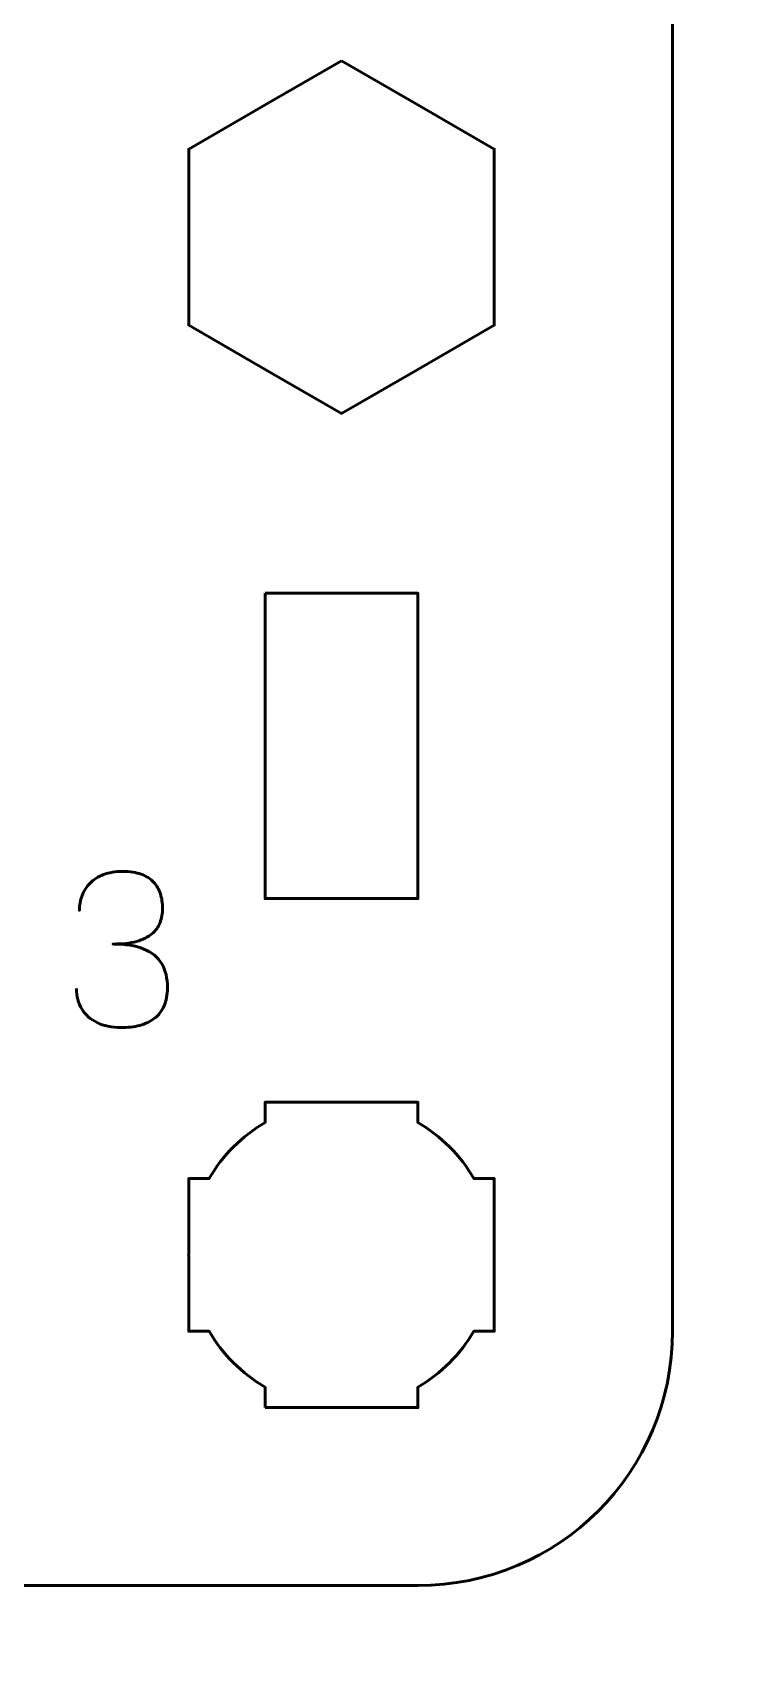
# Model space of a CAD drawing. Header units: centimetres. Extents: x -21 to 0, y -29.7 to 0.
# Drawn here: x -16.107 to -14.726, y -11.538 to -8.348 of the extents above; entities that cross this region are included whole.
import ezdxf

# ---------------------------------------------------------------- set-up
doc = ezdxf.new("R2010")
doc.units = ezdxf.units.CM
doc.header["$MEASUREMENT"] = 0
doc.layers.add('Layer 1', color=7, linetype='Continuous')

msp = doc.modelspace()

# ---------------------------------------------------------------- linework, layer by layer
at = {"layer": 'Layer 1', "color": 1, "lineweight": 53}
msp.add_open_spline([(-21.00003, -29.19995), (-21.00003, -29.19995), (-21.00003, -1.69992), (-21.00003, -1.69992), (-21.00003, -1.69992), (-21.00003, -1.61709), (-20.93286, -1.54992), (-20.85003, -1.54992), (-20.85003, -1.54992), (-20.7672, -1.54992), (-20.70003, -1.48275), (-20.70003, -1.39992), (-20.70003, -1.39992), (-20.70003, -1.31709), (-20.7672, -1.24992), (-20.85003, -1.24992), (-20.85003, -1.24992), (-20.93286, -1.24992), (-21.00003, -1.18275), (-21.00003, -1.09992), (-21.00003, -1.09992), (-21.00003, -1.09992), (-21.00003, -0.49992), (-21.00003, -0.49992), (-21.00003, -0.49992), (-21.00003, -0.22295), (-20.77694, 0.00004), (-20.49994, 0.00004), (-20.49994, 0.00004), (-20.49994, 0.00004), (-0.50008, 0.00004), (-0.50008, 0.00004), (-0.50008, 0.00004), (-0.22294, 0.00004), (0.00002, -0.22295), (0.00002, -0.49992), (0.00002, -0.49992), (0.00002, -0.49992), (0.00002, -29.19995), (0.00002, -29.19995), (0.00002, -29.19995), (0.00002, -29.47695), (-0.22294, -29.70004), (-0.50008, -29.70004), (-0.50008, -29.70004), (-0.50008, -29.70004), (-20.49994, -29.70004), (-20.49994, -29.70004), (-20.49994, -29.70004), (-20.77694, -29.70004), (-21.00003, -29.47695), (-21.00003, -29.19995)], degree=3, knots=[0, 0, 0, 0, 0.0769231, 0.0769231, 0.0769231, 0.0769231, 0.1538462, 0.1538462, 0.1538462, 0.1538462, 0.2307692, 0.2307692, 0.2307692, 0.2307692, 0.3076923, 0.3076923, 0.3076923, 0.3076923, 0.3846154, 0.3846154, 0.3846154, 0.3846154, 0.4615385, 0.4615385, 0.4615385, 0.4615385, 0.5384615, 0.5384615, 0.5384615, 0.5384615, 0.6153846, 0.6153846, 0.6153846, 0.6153846, 0.6923077, 0.6923077, 0.6923077, 0.6923077, 0.7692308, 0.7692308, 0.7692308, 0.7692308, 0.8461538, 0.8461538, 0.8461538, 0.8461538, 0.9230769, 0.9230769, 0.9230769, 0.9230769, 1, 1, 1, 1], dxfattribs=at)
at = {"layer": 'Layer 1', "color": 3, "lineweight": 53}
msp.add_open_spline([(-19.64992, -6.09997), (-19.64992, -6.09997), (-15.35005, -6.09997), (-15.35005, -6.09997), (-15.35005, -6.09997), (-15.07291, -6.09997), (-14.84995, -6.32306), (-14.84995, -6.60006), (-14.84995, -6.60006), (-14.84995, -6.60006), (-14.84995, -10.89993), (-14.84995, -10.89993), (-14.84995, -10.89993), (-14.84995, -11.17707), (-15.07291, -11.40003), (-15.35005, -11.40003), (-15.35005, -11.40003), (-15.35005, -11.40003), (-19.64992, -11.40003), (-19.64992, -11.40003), (-19.64992, -11.40003), (-19.92692, -11.40003), (-20.15001, -11.17707), (-20.15001, -10.89993), (-20.15001, -10.89993), (-20.15001, -10.89993), (-20.15001, -6.60006), (-20.15001, -6.60006), (-20.15001, -6.60006), (-20.15001, -6.32306), (-19.92692, -6.09997), (-19.64992, -6.09997)], degree=3, knots=[0, 0, 0, 0, 0.125, 0.125, 0.125, 0.125, 0.25, 0.25, 0.25, 0.25, 0.375, 0.375, 0.375, 0.375, 0.5, 0.5, 0.5, 0.5, 0.625, 0.625, 0.625, 0.625, 0.75, 0.75, 0.75, 0.75, 0.875, 0.875, 0.875, 0.875, 1, 1, 1, 1], dxfattribs=at)
at = {"layer": 'Layer 1', "lineweight": 53}
for points, knots in [([(-15.49998, -8.40359), (-15.49998, -8.40359), (-15.34998, -8.49019), (-15.34998, -8.49019), (-15.34998, -8.49019), (-15.34998, -8.49019), (-15.19998, -8.5768), (-15.19998, -8.5768), (-15.19998, -8.5768), (-15.19998, -8.5768), (-15.19998, -8.75), (-15.19998, -8.75), (-15.19998, -8.75), (-15.19998, -8.75), (-15.19998, -8.9232), (-15.19998, -8.9232), (-15.19998, -8.9232), (-15.19998, -8.9232), (-15.34998, -9.00981), (-15.34998, -9.00981), (-15.34998, -9.00981), (-15.34998, -9.00981), (-15.49998, -9.09641), (-15.49998, -9.09641), (-15.49998, -9.09641), (-15.49998, -9.09641), (-15.64998, -9.00981), (-15.64998, -9.00981), (-15.64998, -9.00981), (-15.64998, -9.00981), (-15.79998, -8.9232), (-15.79998, -8.9232), (-15.79998, -8.9232), (-15.79998, -8.9232), (-15.79998, -8.75), (-15.79998, -8.75), (-15.79998, -8.75), (-15.79998, -8.75), (-15.79998, -8.5768), (-15.79998, -8.5768), (-15.79998, -8.5768), (-15.79998, -8.5768), (-15.64998, -8.49019), (-15.64998, -8.49019), (-15.64998, -8.49019), (-15.64998, -8.49019), (-15.49998, -8.40359), (-15.49998, -8.40359)], [0, 0, 0, 0, 0.0833333, 0.0833333, 0.0833333, 0.0833333, 0.1666667, 0.1666667, 0.1666667, 0.1666667, 0.25, 0.25, 0.25, 0.25, 0.3333333, 0.3333333, 0.3333333, 0.3333333, 0.4166667, 0.4166667, 0.4166667, 0.4166667, 0.5, 0.5, 0.5, 0.5, 0.5833333, 0.5833333, 0.5833333, 0.5833333, 0.6666667, 0.6666667, 0.6666667, 0.6666667, 0.75, 0.75, 0.75, 0.75, 0.8333333, 0.8333333, 0.8333333, 0.8333333, 0.9166667, 0.9166667, 0.9166667, 0.9166667, 1, 1, 1, 1]), ([(-15.65005, -9.44998), (-15.65005, -9.44998), (-15.35005, -9.44998), (-15.35005, -9.44998), (-15.35005, -9.44998), (-15.35005, -9.44998), (-15.35005, -10.04998), (-15.35005, -10.04998), (-15.35005, -10.04998), (-15.35005, -10.04998), (-15.65005, -10.04998), (-15.65005, -10.04998), (-15.65005, -10.04998), (-15.65005, -10.04998), (-15.65005, -9.44998), (-15.65005, -9.44998)], [0, 0, 0, 0, 0.25, 0.25, 0.25, 0.25, 0.5, 0.5, 0.5, 0.5, 0.75, 0.75, 0.75, 0.75, 1, 1, 1, 1]), ([(-15.64997, -11.05006), (-15.64997, -11.05006), (-15.64997, -11.00988), (-15.64997, -11.00988), (-15.64997, -11.00988), (-15.69551, -10.98355), (-15.73347, -10.9456), (-15.75982, -10.90007), (-15.75982, -10.90007), (-15.75982, -10.90007), (-15.79997, -10.90007), (-15.79997, -10.90007), (-15.79997, -10.90007), (-15.79997, -10.90007), (-15.79997, -10.75155), (-15.79997, -10.75155), (-15.79997, -10.75155), (-15.79997, -10.75155), (-15.79999, -10.75), (-15.79999, -10.75), (-15.79999, -10.75), (-15.79999, -10.75), (-15.79997, -10.74845), (-15.79997, -10.74845), (-15.79997, -10.74845), (-15.79997, -10.74845), (-15.79997, -10.60006), (-15.79997, -10.60006), (-15.79997, -10.60006), (-15.79997, -10.60006), (-15.75987, -10.60006), (-15.75987, -10.60006), (-15.75987, -10.60006), (-15.73352, -10.55449), (-15.69553, -10.51649), (-15.64997, -10.49013), (-15.64997, -10.49013), (-15.64997, -10.49013), (-15.64997, -10.45005), (-15.64997, -10.45005), (-15.64997, -10.45005), (-15.64997, -10.45005), (-15.50463, -10.45005), (-15.50463, -10.45005), (-15.50463, -10.45005), (-15.50463, -10.45005), (-15.49999, -10.44999), (-15.49999, -10.44999), (-15.49999, -10.44999), (-15.49999, -10.44999), (-15.49534, -10.45005), (-15.49534, -10.45005), (-15.49534, -10.45005), (-15.49534, -10.45005), (-15.34996, -10.45005), (-15.34996, -10.45005), (-15.34996, -10.45005), (-15.34996, -10.45005), (-15.34996, -10.49013), (-15.34996, -10.49013), (-15.34996, -10.49013), (-15.30439, -10.51649), (-15.26642, -10.55449), (-15.24008, -10.60006), (-15.24008, -10.60006), (-15.24008, -10.60006), (-15.19996, -10.60006), (-15.19996, -10.60006), (-15.19996, -10.60006), (-15.19996, -10.60006), (-15.19996, -10.90007), (-15.19996, -10.90007), (-15.19996, -10.90007), (-15.19996, -10.90007), (-15.24013, -10.90007), (-15.24013, -10.90007), (-15.24013, -10.90007), (-15.26647, -10.9456), (-15.30443, -10.98355), (-15.34996, -11.00988), (-15.34996, -11.00988), (-15.34996, -11.00988), (-15.34996, -11.05006), (-15.34996, -11.05006), (-15.34996, -11.05006), (-15.34996, -11.05006), (-15.64997, -11.05006), (-15.64997, -11.05006)], [0, 0, 0, 0, 0.0454545, 0.0454545, 0.0454545, 0.0454545, 0.0909091, 0.0909091, 0.0909091, 0.0909091, 0.1363636, 0.1363636, 0.1363636, 0.1363636, 0.1818182, 0.1818182, 0.1818182, 0.1818182, 0.2272727, 0.2272727, 0.2272727, 0.2272727, 0.2727273, 0.2727273, 0.2727273, 0.2727273, 0.3181818, 0.3181818, 0.3181818, 0.3181818, 0.3636364, 0.3636364, 0.3636364, 0.3636364, 0.4090909, 0.4090909, 0.4090909, 0.4090909, 0.4545455, 0.4545455, 0.4545455, 0.4545455, 0.5, 0.5, 0.5, 0.5, 0.5454545, 0.5454545, 0.5454545, 0.5454545, 0.5909091, 0.5909091, 0.5909091, 0.5909091, 0.6363636, 0.6363636, 0.6363636, 0.6363636, 0.6818182, 0.6818182, 0.6818182, 0.6818182, 0.7272727, 0.7272727, 0.7272727, 0.7272727, 0.7727273, 0.7727273, 0.7727273, 0.7727273, 0.8181818, 0.8181818, 0.8181818, 0.8181818, 0.8636364, 0.8636364, 0.8636364, 0.8636364, 0.9090909, 0.9090909, 0.9090909, 0.9090909, 0.9545455, 0.9545455, 0.9545455, 0.9545455, 1, 1, 1, 1])]:
    msp.add_open_spline(points, degree=3, knots=knots, dxfattribs=at)
at = {"layer": 'Layer 1', "color": 5, "lineweight": 53}
msp.add_open_spline([(-16.02028, -10.2268), (-16.02021, -10.24204), (-16.01668, -10.2553), (-16.0097, -10.2668), (-16.0097, -10.2668), (-16.00271, -10.27823), (-15.99276, -10.28719), (-15.97978, -10.29361), (-15.97978, -10.29361), (-15.9668, -10.30003), (-15.95121, -10.30328), (-15.93307, -10.30342), (-15.93307, -10.30342), (-15.91946, -10.30342), (-15.90711, -10.30201), (-15.89589, -10.29905), (-15.89589, -10.29905), (-15.88474, -10.29608), (-15.87515, -10.2915), (-15.86703, -10.28522), (-15.86703, -10.28522), (-15.85892, -10.27894), (-15.85271, -10.27082), (-15.84827, -10.26095), (-15.84827, -10.26095), (-15.84389, -10.251), (-15.84171, -10.23907), (-15.84164, -10.2251), (-15.84164, -10.2251), (-15.84156, -10.20648), (-15.84537, -10.19074), (-15.85292, -10.17797), (-15.85292, -10.17797), (-15.86047, -10.1652), (-15.87219, -10.15561), (-15.88792, -10.14905), (-15.88792, -10.14905), (-15.90365, -10.14248), (-15.92383, -10.13917), (-15.94831, -10.13917), (-15.94831, -10.13917), (-15.93004, -10.13924), (-15.91473, -10.13755), (-15.90224, -10.13409), (-15.90224, -10.13409), (-15.88982, -10.13063), (-15.87988, -10.12576), (-15.8724, -10.11941), (-15.8724, -10.11941), (-15.86492, -10.11313), (-15.85949, -10.10565), (-15.85624, -10.09705), (-15.85624, -10.09705), (-15.85292, -10.08851), (-15.8513, -10.07913), (-15.85137, -10.0689), (-15.85137, -10.0689), (-15.8513, -10.05866), (-15.85271, -10.04921), (-15.85553, -10.04046), (-15.85553, -10.04046), (-15.85829, -10.03171), (-15.8628, -10.02402), (-15.86894, -10.01746), (-15.86894, -10.01746), (-15.87508, -10.0109), (-15.88319, -10.00575), (-15.89314, -10.00208), (-15.89314, -10.00208), (-15.90316, -9.99841), (-15.91537, -9.99658), (-15.92969, -9.99651), (-15.92969, -9.99651), (-15.94394, -9.99658), (-15.95643, -9.99869), (-15.96701, -10.00279), (-15.96701, -10.00279), (-15.97767, -10.00688), (-15.98641, -10.01245), (-15.99347, -10.01958), (-15.99347, -10.01958), (-16.00045, -10.0267), (-16.00568, -10.03482), (-16.00913, -10.04399), (-16.00913, -10.04399), (-16.01266, -10.05316), (-16.01435, -10.0629), (-16.01435, -10.07313), (-16.01435, -10.07313), (-16.01435, -10.0629), (-16.01266, -10.05316), (-16.00913, -10.04399), (-16.00913, -10.04399), (-16.00568, -10.03482), (-16.00045, -10.0267), (-15.99347, -10.01958), (-15.99347, -10.01958), (-15.98641, -10.01245), (-15.97767, -10.00688), (-15.96701, -10.00279), (-15.96701, -10.00279), (-15.95643, -9.99869), (-15.94394, -9.99658), (-15.92969, -9.99651), (-15.92969, -9.99651), (-15.91537, -9.99658), (-15.90316, -9.99841), (-15.89314, -10.00208), (-15.89314, -10.00208), (-15.88319, -10.00575), (-15.87508, -10.0109), (-15.86894, -10.01746), (-15.86894, -10.01746), (-15.8628, -10.02402), (-15.85829, -10.03171), (-15.85553, -10.04046), (-15.85553, -10.04046), (-15.85271, -10.04921), (-15.8513, -10.05866), (-15.85137, -10.0689), (-15.85137, -10.0689), (-15.8513, -10.07913), (-15.85292, -10.08851), (-15.85624, -10.09705), (-15.85624, -10.09705), (-15.85949, -10.10565), (-15.86492, -10.11313), (-15.8724, -10.11941), (-15.8724, -10.11941), (-15.87988, -10.12576), (-15.88982, -10.13063), (-15.90224, -10.13409), (-15.90224, -10.13409), (-15.91473, -10.13755), (-15.93004, -10.13924), (-15.94831, -10.13917), (-15.94831, -10.13917), (-15.92383, -10.13917), (-15.90365, -10.14248), (-15.88792, -10.14905), (-15.88792, -10.14905), (-15.87219, -10.15561), (-15.86047, -10.1652), (-15.85292, -10.17797), (-15.85292, -10.17797), (-15.84537, -10.19074), (-15.84156, -10.20648), (-15.84164, -10.2251), (-15.84164, -10.2251), (-15.84171, -10.23907), (-15.84389, -10.251), (-15.84827, -10.26095), (-15.84827, -10.26095), (-15.85271, -10.27082), (-15.85892, -10.27894), (-15.86703, -10.28522), (-15.86703, -10.28522), (-15.87515, -10.2915), (-15.88474, -10.29608), (-15.89589, -10.29905), (-15.89589, -10.29905), (-15.90711, -10.30201), (-15.91946, -10.30342), (-15.93307, -10.30342), (-15.93307, -10.30342), (-15.95121, -10.30328), (-15.9668, -10.30003), (-15.97978, -10.29361), (-15.97978, -10.29361), (-15.99276, -10.28719), (-16.00271, -10.27823), (-16.0097, -10.2668), (-16.0097, -10.2668), (-16.01668, -10.2553), (-16.02021, -10.24204), (-16.02028, -10.2268)], degree=3, knots=[0, 0, 0, 0, 0.0227273, 0.0227273, 0.0227273, 0.0227273, 0.0454545, 0.0454545, 0.0454545, 0.0454545, 0.0681818, 0.0681818, 0.0681818, 0.0681818, 0.0909091, 0.0909091, 0.0909091, 0.0909091, 0.1136364, 0.1136364, 0.1136364, 0.1136364, 0.1363636, 0.1363636, 0.1363636, 0.1363636, 0.1590909, 0.1590909, 0.1590909, 0.1590909, 0.1818182, 0.1818182, 0.1818182, 0.1818182, 0.2045455, 0.2045455, 0.2045455, 0.2045455, 0.2272727, 0.2272727, 0.2272727, 0.2272727, 0.25, 0.25, 0.25, 0.25, 0.2727273, 0.2727273, 0.2727273, 0.2727273, 0.2954545, 0.2954545, 0.2954545, 0.2954545, 0.3181818, 0.3181818, 0.3181818, 0.3181818, 0.3409091, 0.3409091, 0.3409091, 0.3409091, 0.3636364, 0.3636364, 0.3636364, 0.3636364, 0.3863636, 0.3863636, 0.3863636, 0.3863636, 0.4090909, 0.4090909, 0.4090909, 0.4090909, 0.4318182, 0.4318182, 0.4318182, 0.4318182, 0.4545455, 0.4545455, 0.4545455, 0.4545455, 0.4772727, 0.4772727, 0.4772727, 0.4772727, 0.5, 0.5, 0.5, 0.5, 0.5227273, 0.5227273, 0.5227273, 0.5227273, 0.5454545, 0.5454545, 0.5454545, 0.5454545, 0.5681818, 0.5681818, 0.5681818, 0.5681818, 0.5909091, 0.5909091, 0.5909091, 0.5909091, 0.6136364, 0.6136364, 0.6136364, 0.6136364, 0.6363636, 0.6363636, 0.6363636, 0.6363636, 0.6590909, 0.6590909, 0.6590909, 0.6590909, 0.6818182, 0.6818182, 0.6818182, 0.6818182, 0.7045455, 0.7045455, 0.7045455, 0.7045455, 0.7272727, 0.7272727, 0.7272727, 0.7272727, 0.75, 0.75, 0.75, 0.75, 0.7727273, 0.7727273, 0.7727273, 0.7727273, 0.7954545, 0.7954545, 0.7954545, 0.7954545, 0.8181818, 0.8181818, 0.8181818, 0.8181818, 0.8409091, 0.8409091, 0.8409091, 0.8409091, 0.8636364, 0.8636364, 0.8636364, 0.8636364, 0.8863636, 0.8863636, 0.8863636, 0.8863636, 0.9090909, 0.9090909, 0.9090909, 0.9090909, 0.9318182, 0.9318182, 0.9318182, 0.9318182, 0.9545455, 0.9545455, 0.9545455, 0.9545455, 0.9772727, 0.9772727, 0.9772727, 0.9772727, 1, 1, 1, 1], dxfattribs=at)

doc.saveas('drawing.dxf')
